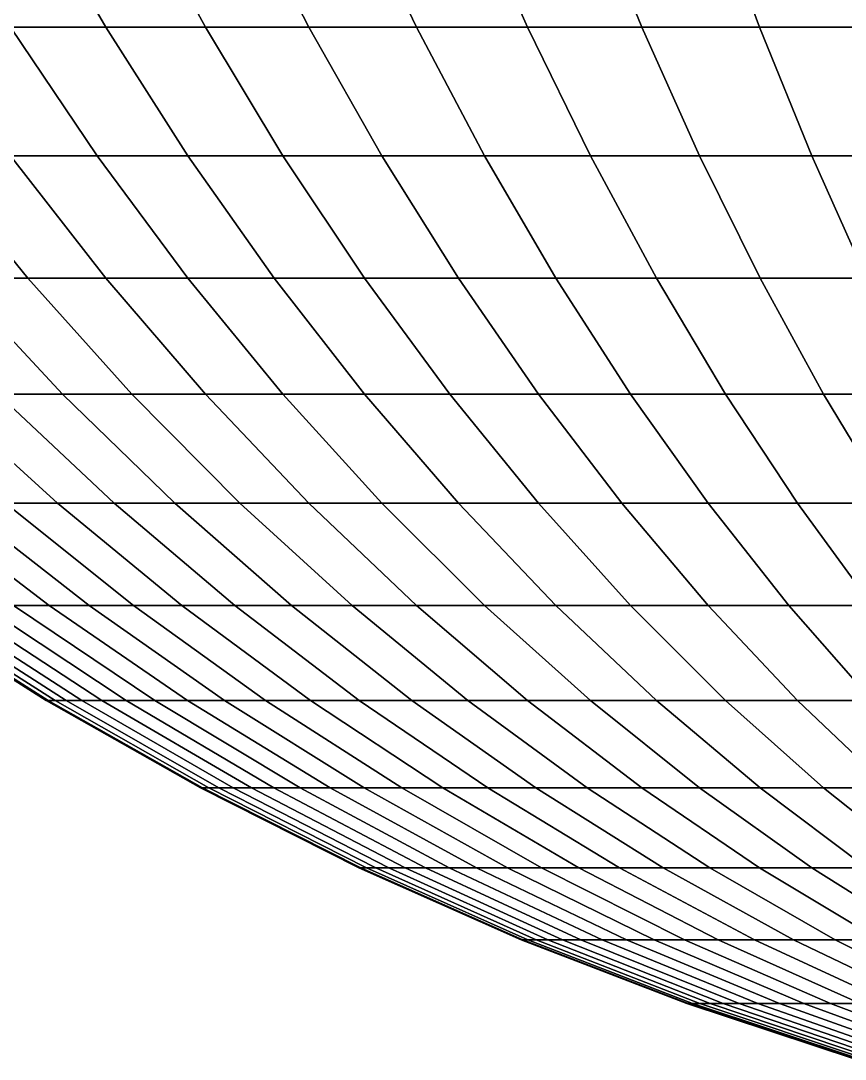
# Model space of a CAD drawing. Extents: x -610 to 610, y -610 to 610.
# Drawn here: x -317.7 to -178.6, y -583.4 to -408.3 of the extents above; entities that cross this region are included whole.
import ezdxf

# ---------------------------------------------------------------- set-up
doc = ezdxf.new("R2010")
doc.units = 0

msp = doc.modelspace()

# ---------------------------------------------------------------- linework, layer by layer
for points in [[(-319.388672, -409.382355, -319.388672), (-333.207947, -386.726135, -333.207947), (-316.456818, -386.726135, -349.156311), (-303.332306, -409.382355, -334.675598)], [(-303.332306, -409.382355, 334.675598), (-316.456818, -386.726135, 349.156311), (-333.207947, -386.726135, 333.207947), (-319.388672, -409.382355, 319.388672)], [(-303.332306, -409.382355, -334.675598), (-316.456818, -386.726135, -349.156311), (-298.943359, -386.726135, -364.263519), (-286.545166, -409.382355, -349.156311)], [(-286.545166, -409.382355, 349.156311), (-298.943359, -386.726135, 364.263519), (-316.456818, -386.726135, 349.156311), (-303.332306, -409.382355, 334.675598)], [(-286.545166, -409.382355, -349.156311), (-298.943359, -386.726135, -364.263519), (-280.709686, -386.726135, -378.493225), (-269.067719, -409.382355, -362.795837)], [(-269.067719, -409.382355, 362.795837), (-280.709686, -386.726135, 378.493225), (-298.943359, -386.726135, 364.263519), (-286.545166, -409.382355, 349.156311)], [(-269.067719, -409.382355, -362.795837), (-280.709686, -386.726135, -378.493225), (-261.799805, -386.726135, -391.811066), (-250.942078, -409.382355, -375.56134)], [(-250.942078, -409.382355, 375.56134), (-261.799805, -386.726135, 391.811066), (-280.709686, -386.726135, 378.493225), (-269.067719, -409.382355, 362.795837)], [(-250.942078, -409.382355, -375.56134), (-261.799805, -386.726135, -391.811066), (-242.259171, -386.726135, -404.185028), (-232.211884, -409.382355, -387.42215)], [(-232.211884, -409.382355, 387.42215), (-242.259171, -386.726135, 404.185028), (-261.799805, -386.726135, 391.811066), (-250.942078, -409.382355, 375.56134)], [(-232.211884, -409.382355, -387.42215), (-242.259171, -386.726135, -404.185028), (-222.134949, -386.726135, -415.585266), (-212.922272, -409.382355, -398.349548)], [(-212.922272, -409.382355, 398.349548), (-222.134949, -386.726135, 415.585266), (-242.259171, -386.726135, 404.185028), (-232.211884, -409.382355, 387.42215)], [(-212.922272, -409.382355, -398.349548), (-222.134949, -386.726135, -415.585266), (-201.475586, -386.726135, -425.984314), (-193.11972, -409.382355, -408.317322)], [(-193.11972, -409.382355, 408.317322), (-201.475586, -386.726135, 425.984314), (-222.134949, -386.726135, 415.585266), (-212.922272, -409.382355, 398.349548)], [(-193.11972, -409.382355, -408.317322), (-201.475586, -386.726135, -425.984314), (-180.330841, -386.726135, -435.357147), (-172.851913, -409.382355, -417.301422)], [(-172.851913, -409.382355, 417.301422), (-180.330841, -386.726135, 435.357147), (-201.475586, -386.726135, 425.984314), (-193.11972, -409.382355, 408.317322)], [(-172.851913, -409.382355, -417.301422), (-180.330841, -386.726135, -435.357147), (-158.751648, -386.726135, -443.681122), (-152.167694, -409.382355, -425.280212)], [(-152.167694, -409.382355, 425.280212), (-158.751648, -386.726135, 443.681122), (-180.330841, -386.726135, 435.357147), (-172.851913, -409.382355, 417.301422)], [(-319.388672, -431.052277, -289.47702), (-334.675598, -409.382355, -303.332306), (-319.388672, -409.382355, -319.388672), (-304.799988, -431.052277, -304.799988)], [(-304.799988, -431.052277, 304.799988), (-319.388672, -409.382355, 319.388672), (-334.675598, -409.382355, 303.332306), (-319.388672, -431.052277, 289.47702)], [(-304.799988, -431.052277, -304.799988), (-319.388672, -409.382355, -319.388672), (-303.332306, -409.382355, -334.675598), (-289.47702, -431.052277, -319.388672)], [(-289.47702, -431.052277, 319.388672), (-303.332306, -409.382355, 334.675598), (-319.388672, -409.382355, 319.388672), (-304.799988, -431.052277, 304.799988)], [(-289.47702, -431.052277, -319.388672), (-303.332306, -409.382355, -334.675598), (-286.545166, -409.382355, -349.156311), (-273.456665, -431.052277, -333.207947)], [(-273.456665, -431.052277, 333.207947), (-286.545166, -409.382355, 349.156311), (-303.332306, -409.382355, 334.675598), (-289.47702, -431.052277, 319.388672)], [(-273.456665, -431.052277, -333.207947), (-286.545166, -409.382355, -349.156311), (-269.067719, -409.382355, -362.795837), (-256.777557, -431.052277, -346.224426)], [(-256.777557, -431.052277, 346.224426), (-269.067719, -409.382355, 362.795837), (-286.545166, -409.382355, 349.156311), (-273.456665, -431.052277, 333.207947)], [(-256.777557, -431.052277, -346.224426), (-269.067719, -409.382355, -362.795837), (-250.942078, -409.382355, -375.56134), (-239.479828, -431.052277, -358.40686)], [(-239.479828, -431.052277, 358.40686), (-250.942078, -409.382355, 375.56134), (-269.067719, -409.382355, 362.795837), (-256.777557, -431.052277, 346.224426)], [(-239.479828, -431.052277, -358.40686), (-250.942078, -409.382355, -375.56134), (-232.211884, -409.382355, -387.42215), (-221.605164, -431.052277, -369.725861)], [(-221.605164, -431.052277, 369.725861), (-232.211884, -409.382355, 387.42215), (-250.942078, -409.382355, 375.56134), (-239.479828, -431.052277, 358.40686)], [(-221.605164, -431.052277, -369.725861), (-232.211884, -409.382355, -387.42215), (-212.922272, -409.382355, -398.349548), (-203.19664, -431.052277, -380.154205)], [(-203.19664, -431.052277, 380.154205), (-212.922272, -409.382355, 398.349548), (-232.211884, -409.382355, 387.42215), (-221.605164, -431.052277, 369.725861)], [(-203.19664, -431.052277, -380.154205), (-212.922272, -409.382355, -398.349548), (-193.11972, -409.382355, -408.317322), (-184.298599, -431.052277, -389.666656)], [(-184.298599, -431.052277, 389.666656), (-193.11972, -409.382355, 408.317322), (-212.922272, -409.382355, 398.349548), (-203.19664, -431.052277, 380.154205)], [(-184.298599, -431.052277, -389.666656), (-193.11972, -409.382355, -408.317322), (-172.851913, -409.382355, -417.301422), (-164.956573, -431.052277, -398.240417)], [(-164.956573, -431.052277, 398.240417), (-172.851913, -409.382355, 417.301422), (-193.11972, -409.382355, 408.317322), (-184.298599, -431.052277, 389.666656)], [(-328.819, -451.683807, -243.868774), (-346.224426, -431.052277, -256.777557), (-333.207947, -431.052277, -273.456665), (-316.456818, -451.683807, -259.709412)], [(-316.456818, -451.683807, 259.709412), (-333.207947, -431.052277, 273.456665), (-346.224426, -431.052277, 256.777557), (-328.819, -451.683807, 243.868774)], [(-316.456818, -451.683807, -259.709412), (-333.207947, -431.052277, -273.456665), (-319.388672, -431.052277, -289.47702), (-303.332306, -451.683807, -274.924377)], [(-303.332306, -451.683807, 274.924377), (-319.388672, -431.052277, 289.47702), (-333.207947, -431.052277, 273.456665), (-316.456818, -451.683807, 259.709412)], [(-303.332306, -451.683807, -274.924377), (-319.388672, -431.052277, -289.47702), (-304.799988, -431.052277, -304.799988), (-289.47702, -451.683807, -289.47702)], [(-289.47702, -451.683807, 289.47702), (-304.799988, -431.052277, 304.799988), (-319.388672, -431.052277, 289.47702), (-303.332306, -451.683807, 274.924377)], [(-289.47702, -451.683807, -289.47702), (-304.799988, -431.052277, -304.799988), (-289.47702, -431.052277, -319.388672), (-274.924377, -451.683807, -303.332306)], [(-274.924377, -451.683807, 303.332306), (-289.47702, -431.052277, 319.388672), (-304.799988, -431.052277, 304.799988), (-289.47702, -451.683807, 289.47702)], [(-274.924377, -451.683807, -303.332306), (-289.47702, -431.052277, -319.388672), (-273.456665, -431.052277, -333.207947), (-259.709412, -451.683807, -316.456818)], [(-259.709412, -451.683807, 316.456818), (-273.456665, -431.052277, 333.207947), (-289.47702, -431.052277, 319.388672), (-274.924377, -451.683807, 303.332306)], [(-259.709412, -451.683807, -316.456818), (-273.456665, -431.052277, -333.207947), (-256.777557, -431.052277, -346.224426), (-243.868774, -451.683807, -328.819)], [(-243.868774, -451.683807, 328.819), (-256.777557, -431.052277, 346.224426), (-273.456665, -431.052277, 333.207947), (-259.709412, -451.683807, 316.456818)], [(-243.868774, -451.683807, -328.819), (-256.777557, -431.052277, -346.224426), (-239.479828, -431.052277, -358.40686), (-227.440643, -451.683807, -340.388947)], [(-227.440643, -451.683807, 340.388947), (-239.479828, -431.052277, 358.40686), (-256.777557, -431.052277, 346.224426), (-243.868774, -451.683807, 328.819)], [(-227.440643, -451.683807, -340.388947), (-239.479828, -431.052277, -358.40686), (-221.605164, -431.052277, -369.725861), (-210.464584, -451.683807, -351.138947)], [(-210.464584, -451.683807, 351.138947), (-221.605164, -431.052277, 369.725861), (-239.479828, -431.052277, 358.40686), (-227.440643, -451.683807, 340.388947)], [(-210.464584, -451.683807, -351.138947), (-221.605164, -431.052277, -369.725861), (-203.19664, -431.052277, -380.154205), (-192.981491, -451.683807, -361.042999)], [(-192.981491, -451.683807, 361.042999), (-203.19664, -431.052277, 380.154205), (-221.605164, -431.052277, 369.725861), (-210.464584, -451.683807, 351.138947)], [(-192.981491, -451.683807, -361.042999), (-203.19664, -431.052277, -380.154205), (-184.298599, -431.052277, -389.666656), (-175.033508, -451.683807, -370.077271)], [(-175.033508, -451.683807, 370.077271), (-184.298599, -431.052277, 389.666656), (-203.19664, -431.052277, 380.154205), (-192.981491, -451.683807, 361.042999)], [(-175.033508, -451.683807, -370.077271), (-184.298599, -431.052277, -389.666656), (-164.956573, -431.052277, -398.240417), (-156.663834, -451.683807, -378.219971)], [(-156.663834, -451.683807, 378.219971), (-164.956573, -431.052277, 398.240417), (-184.298599, -431.052277, 389.666656), (-175.033508, -451.683807, 370.077271)], [(-321.551056, -471.227173, -214.853531), (-340.388947, -451.683807, -227.440643), (-328.819, -451.683807, -243.868774), (-310.621338, -471.227173, -230.372498)], [(-310.621338, -471.227173, 230.372498), (-328.819, -451.683807, 243.868774), (-340.388947, -451.683807, 227.440643), (-321.551056, -471.227173, 214.853531)], [(-310.621338, -471.227173, -230.372498), (-328.819, -451.683807, -243.868774), (-316.456818, -451.683807, -259.709412), (-298.943359, -471.227173, -245.336472)], [(-298.943359, -471.227173, 245.336472), (-316.456818, -451.683807, 259.709412), (-328.819, -451.683807, 243.868774), (-310.621338, -471.227173, 230.372498)], [(-298.943359, -471.227173, -245.336472), (-316.456818, -451.683807, -259.709412), (-303.332306, -451.683807, -274.924377), (-286.545166, -471.227173, -259.709412)], [(-286.545166, -471.227173, 259.709412), (-303.332306, -451.683807, 274.924377), (-316.456818, -451.683807, 259.709412), (-298.943359, -471.227173, 245.336472)], [(-286.545166, -471.227173, -259.709412), (-303.332306, -451.683807, -274.924377), (-289.47702, -451.683807, -289.47702), (-273.456665, -471.227173, -273.456665)], [(-273.456665, -471.227173, 273.456665), (-289.47702, -451.683807, 289.47702), (-303.332306, -451.683807, 274.924377), (-286.545166, -471.227173, 259.709412)], [(-273.456665, -471.227173, -273.456665), (-289.47702, -451.683807, -289.47702), (-274.924377, -451.683807, -303.332306), (-259.709412, -471.227173, -286.545166)], [(-259.709412, -471.227173, 286.545166), (-274.924377, -451.683807, 303.332306), (-289.47702, -451.683807, 289.47702), (-273.456665, -471.227173, 273.456665)], [(-259.709412, -471.227173, -286.545166), (-274.924377, -451.683807, -303.332306), (-259.709412, -451.683807, -316.456818), (-245.336472, -471.227173, -298.943359)], [(-245.336472, -471.227173, 298.943359), (-259.709412, -451.683807, 316.456818), (-274.924377, -451.683807, 303.332306), (-259.709412, -471.227173, 286.545166)], [(-245.336472, -471.227173, -298.943359), (-259.709412, -451.683807, -316.456818), (-243.868774, -451.683807, -328.819), (-230.372498, -471.227173, -310.621338)], [(-230.372498, -471.227173, 310.621338), (-243.868774, -451.683807, 328.819), (-259.709412, -451.683807, 316.456818), (-245.336472, -471.227173, 298.943359)], [(-230.372498, -471.227173, -310.621338), (-243.868774, -451.683807, -328.819), (-227.440643, -451.683807, -340.388947), (-214.853531, -471.227173, -321.551056)], [(-214.853531, -471.227173, 321.551056), (-227.440643, -451.683807, 340.388947), (-243.868774, -451.683807, 328.819), (-230.372498, -471.227173, 310.621338)], [(-214.853531, -471.227173, -321.551056), (-227.440643, -451.683807, -340.388947), (-210.464584, -451.683807, -351.138947), (-198.816971, -471.227173, -331.706055)], [(-198.816971, -471.227173, 331.706085), (-210.464584, -451.683807, 351.138947), (-227.440643, -451.683807, 340.388947), (-214.853531, -471.227173, 321.551056)], [(-198.816971, -471.227173, -331.706055), (-210.464584, -451.683807, -351.138947), (-192.981491, -451.683807, -361.042999), (-182.301453, -471.227173, -341.061981)], [(-182.301453, -471.227173, 341.061981), (-192.981491, -451.683807, 361.042999), (-210.464584, -451.683807, 351.138947), (-198.816971, -471.227173, 331.706085)], [(-182.301453, -471.227173, -341.061981), (-192.981491, -451.683807, -361.042999), (-175.033508, -451.683807, -370.077271), (-165.346741, -471.227173, -349.596283)], [(-165.346741, -471.227173, 349.596283), (-175.033508, -451.683807, 370.077271), (-192.981491, -451.683807, 361.042999), (-182.301453, -471.227173, 341.061981)], [(-320.259369, -489.635315, -171.182205), (-341.061981, -471.227173, -182.301453), (-331.706085, -471.227173, -198.816971), (-311.474121, -489.635315, -186.690399)], [(-311.474121, -489.635315, 186.690399), (-331.706055, -471.227173, 198.816971), (-341.061981, -471.227173, 182.301453), (-320.259369, -489.635315, 171.182205)], [(-311.474121, -489.635315, -186.690399), (-331.706085, -471.227173, -198.816971), (-321.551056, -471.227173, -214.853531), (-301.938446, -489.635315, -201.748825)], [(-301.938446, -489.635315, 201.748825), (-321.551056, -471.227173, 214.853531), (-331.706055, -471.227173, 198.816971), (-311.474121, -489.635315, 186.690399)], [(-301.938446, -489.635315, -201.748825), (-321.551056, -471.227173, -214.853531), (-310.621338, -471.227173, -230.372498), (-291.675415, -489.635315, -216.321228)], [(-291.675415, -489.635315, 216.321228), (-310.621338, -471.227173, 230.372498), (-321.551056, -471.227173, 214.853531), (-301.938446, -489.635315, 201.748825)], [(-291.675415, -489.635315, -216.321228), (-310.621338, -471.227173, -230.372498), (-298.943359, -471.227173, -245.336472), (-280.709686, -489.635315, -230.372498)], [(-280.709686, -489.635315, 230.372498), (-298.943359, -471.227173, 245.336472), (-310.621338, -471.227173, 230.372498), (-291.675415, -489.635315, 216.321228)], [(-280.709686, -489.635315, -230.372498), (-298.943359, -471.227173, -245.336472), (-286.545166, -471.227173, -259.709412), (-269.067719, -489.635315, -243.868774)], [(-269.067719, -489.635315, 243.868774), (-286.545166, -471.227173, 259.709412), (-298.943359, -471.227173, 245.336472), (-280.709686, -489.635315, 230.372498)], [(-269.067719, -489.635315, -243.868774), (-286.545166, -471.227173, -259.709412), (-273.456665, -471.227173, -273.456665), (-256.777557, -489.635315, -256.777557)], [(-256.777557, -489.635315, 256.777557), (-273.456665, -471.227173, 273.456665), (-286.545166, -471.227173, 259.709412), (-269.067719, -489.635315, 243.868774)], [(-256.777557, -489.635315, -256.777557), (-273.456665, -471.227173, -273.456665), (-259.709412, -471.227173, -286.545166), (-243.868774, -489.635315, -269.067719)], [(-243.868774, -489.635315, 269.067719), (-259.709412, -471.227173, 286.545166), (-273.456665, -471.227173, 273.456665), (-256.777557, -489.635315, 256.777557)], [(-243.868774, -489.635315, -269.067719), (-259.709412, -471.227173, -286.545166), (-245.336472, -471.227173, -298.943359), (-230.372498, -489.635315, -280.709686)], [(-230.372498, -489.635315, 280.709686), (-245.336472, -471.227173, 298.943359), (-259.709412, -471.227173, 286.545166), (-243.868774, -489.635315, 269.067719)], [(-230.372498, -489.635315, -280.709686), (-245.336472, -471.227173, -298.943359), (-230.372498, -471.227173, -310.621338), (-216.321228, -489.635315, -291.675415)], [(-216.321228, -489.635315, 291.675415), (-230.372498, -471.227173, 310.621338), (-245.336472, -471.227173, 298.943359), (-230.372498, -489.635315, 280.709686)], [(-216.321228, -489.635315, -291.675415), (-230.372498, -471.227173, -310.621338), (-214.853531, -471.227173, -321.551056), (-201.748825, -489.635315, -301.938446)], [(-201.748825, -489.635315, 301.938446), (-214.853531, -471.227173, 321.551056), (-230.372498, -471.227173, 310.621338), (-216.321228, -489.635315, 291.675415)], [(-201.748825, -489.635315, -301.938446), (-214.853531, -471.227173, -321.551056), (-198.816971, -471.227173, -331.706055), (-186.690399, -489.635315, -311.474121)], [(-186.690399, -489.635315, 311.474121), (-198.816971, -471.227173, 331.706085), (-214.853531, -471.227173, 321.551056), (-201.748825, -489.635315, 301.938446)], [(-186.690399, -489.635315, -311.474121), (-198.816971, -471.227173, -331.706055), (-182.301453, -471.227173, -341.061981), (-171.182205, -489.635315, -320.259369)], [(-171.182205, -489.635315, 320.259369), (-182.301453, -471.227173, 341.061981), (-198.816971, -471.227173, 331.706085), (-186.690399, -489.635315, 311.474121)], [(-171.182205, -489.635315, -320.259369), (-182.301453, -471.227173, -341.061981), (-165.346741, -471.227173, -349.596283), (-155.261642, -489.635315, -328.273132)], [(-155.261642, -489.635315, 328.273132), (-165.346741, -471.227173, 349.596283), (-182.301453, -471.227173, 341.061981), (-171.182205, -489.635315, 320.259369)], [(-318.878021, -506.863861, -114.096382), (-341.910706, -489.635315, -122.337608), (-335.496063, -489.635315, -138.96701), (-312.895477, -506.863861, -129.605545)], [(-312.895477, -506.863861, 129.605545), (-335.496063, -489.635315, 138.96701), (-341.910706, -489.635315, 122.337608), (-318.878021, -506.863861, 114.096382)], [(-312.895477, -506.863861, -129.605545), (-335.496063, -489.635315, -138.96701), (-328.273132, -489.635315, -155.261642), (-306.159149, -506.863861, -144.802475)], [(-306.159149, -506.863861, 144.802475), (-328.273132, -489.635315, 155.261642), (-335.496063, -489.635315, 138.96701), (-312.895477, -506.863861, 129.605545)], [(-306.159149, -506.863861, -144.802475), (-328.273132, -489.635315, -155.261642), (-320.259369, -489.635315, -171.182205), (-298.685211, -506.863861, -159.650574)], [(-298.685211, -506.863861, 159.650574), (-320.259369, -489.635315, 171.182205), (-328.273132, -489.635315, 155.261642), (-306.159149, -506.863861, 144.802475)], [(-298.685211, -506.863861, -159.650574), (-320.259369, -489.635315, -171.182205), (-311.474121, -489.635315, -186.690399), (-290.49176, -506.863861, -174.114059)], [(-290.49176, -506.863861, 174.114059), (-311.474121, -489.635315, 186.690399), (-320.259369, -489.635315, 171.182205), (-298.685211, -506.863861, 159.650574)], [(-290.49176, -506.863861, -174.114059), (-311.474121, -489.635315, -186.690399), (-301.938446, -489.635315, -201.748825), (-281.59848, -506.863861, -188.158081)], [(-281.59848, -506.863861, 188.158081), (-301.938446, -489.635315, 201.748825), (-311.474121, -489.635315, 186.690399), (-290.49176, -506.863861, 174.114059)], [(-281.59848, -506.863861, -188.158081), (-301.938446, -489.635315, -201.748825), (-291.675415, -489.635315, -216.321228), (-272.026794, -506.863861, -201.748825)], [(-272.026794, -506.863861, 201.748825), (-291.675415, -489.635315, 216.321228), (-301.938446, -489.635315, 201.748825), (-281.59848, -506.863861, 188.158081)], [(-272.026794, -506.863861, -201.748825), (-291.675415, -489.635315, -216.321228), (-280.709686, -489.635315, -230.372498), (-261.799805, -506.863861, -214.853531)], [(-261.799805, -506.863861, 214.853531), (-280.709686, -489.635315, 230.372498), (-291.675415, -489.635315, 216.321228), (-272.026794, -506.863861, 201.748825)], [(-261.799805, -506.863861, -214.853531), (-280.709686, -489.635315, -230.372498), (-269.067719, -489.635315, -243.868774), (-250.942078, -506.863861, -227.440643)], [(-250.942078, -506.863861, 227.440643), (-269.067719, -489.635315, 243.868774), (-280.709686, -489.635315, 230.372498), (-261.799805, -506.863861, 214.853531)], [(-250.942078, -506.863861, -227.440643), (-269.067719, -489.635315, -243.868774), (-256.777557, -489.635315, -256.777557), (-239.479828, -506.863861, -239.479828)], [(-239.479828, -506.863861, 239.479828), (-256.777557, -489.635315, 256.777557), (-269.067719, -489.635315, 243.868774), (-250.942078, -506.863861, 227.440643)], [(-239.479828, -506.863861, -239.479828), (-256.777557, -489.635315, -256.777557), (-243.868774, -489.635315, -269.067719), (-227.440643, -506.863861, -250.942078)], [(-227.440643, -506.863861, 250.942078), (-243.868774, -489.635315, 269.067719), (-256.777557, -489.635315, 256.777557), (-239.479828, -506.863861, 239.479828)], [(-227.440643, -506.863861, -250.942078), (-243.868774, -489.635315, -269.067719), (-230.372498, -489.635315, -280.709686), (-214.853531, -506.863861, -261.799805)], [(-214.853531, -506.863861, 261.799805), (-230.372498, -489.635315, 280.709686), (-243.868774, -489.635315, 269.067719), (-227.440643, -506.863861, 250.942078)], [(-214.853531, -506.863861, -261.799805), (-230.372498, -489.635315, -280.709686), (-216.321228, -489.635315, -291.675415), (-201.748825, -506.863861, -272.026794)], [(-201.748825, -506.863861, 272.026794), (-216.321228, -489.635315, 291.675415), (-230.372498, -489.635315, 280.709686), (-214.853531, -506.863861, 261.799805)], [(-201.748825, -506.863861, -272.026794), (-216.321228, -489.635315, -291.675415), (-201.748825, -489.635315, -301.938446), (-188.158081, -506.863861, -281.59848)], [(-188.158081, -506.863861, 281.59848), (-201.748825, -489.635315, 301.938446), (-216.321228, -489.635315, 291.675415), (-201.748825, -506.863861, 272.026794)], [(-188.158081, -506.863861, -281.59848), (-201.748825, -489.635315, -301.938446), (-186.690399, -489.635315, -311.474121), (-174.114059, -506.863861, -290.49176)], [(-174.114059, -506.863861, 290.49176), (-186.690399, -489.635315, 311.474121), (-201.748825, -489.635315, 301.938446), (-188.158081, -506.863861, 281.59848)], [(-174.114059, -506.863861, -290.49176), (-186.690399, -489.635315, -311.474121), (-171.182205, -489.635315, -320.259369), (-159.650574, -506.863861, -298.685211)], [(-159.650574, -506.863861, 298.685211), (-171.182205, -489.635315, 320.259369), (-186.690399, -489.635315, 311.474121), (-174.114059, -506.863861, 290.49176)], [(-313.397034, -522.871338), (-338.675629, -506.863861), (-338.267639, -506.863861, -16.618025), (-313.019531, -522.871338, -15.377664)], [(-313.019531, -522.871338, 15.377664), (-338.267639, -506.863861, 16.618025), (-338.675629, -506.863861), (-313.397034, -522.871338)], [(-313.019531, -522.871338, -15.377664), (-338.267639, -506.863861, -16.618025), (-337.0448, -506.863861, -33.196014), (-311.887939, -522.871338, -30.718281)], [(-311.887939, -522.871338, 30.718281), (-337.0448, -506.863861, 33.196014), (-338.267639, -506.863861, 16.618025), (-313.019531, -522.871338, 15.377664)], [(-311.887939, -522.871338, -30.718281), (-337.0448, -506.863861, -33.196014), (-335.009979, -506.863861, -49.694031), (-310.004974, -522.871338, -45.984894)], [(-310.004974, -522.871338, 45.984894), (-335.009979, -506.863861, 49.694031), (-337.0448, -506.863861, 33.196014), (-311.887939, -522.871338, 30.718281)], [(-310.004974, -522.871338, -45.984894), (-335.009979, -506.863861, -49.694031), (-332.16806, -506.863861, -66.072334), (-307.375214, -522.871338, -61.140728)], [(-307.375214, -522.871338, 61.140728), (-332.16806, -506.863861, 66.072334), (-335.009979, -506.863861, 49.694031), (-310.004974, -522.871338, 45.984894)], [(-307.375214, -522.871338, -61.140728), (-332.16806, -506.863861, -66.072334), (-328.525909, -506.863861, -82.291458), (-304.004913, -522.871338, -76.149269)], [(-304.004913, -522.871338, 76.149269), (-328.525909, -506.863861, 82.291458), (-332.16806, -506.863861, 66.072334), (-307.375214, -522.871338, 61.140728)], [(-304.004913, -522.871338, -76.149269), (-328.525909, -506.863861, -82.291458), (-324.092346, -506.863861, -98.31234), (-299.902252, -522.871338, -90.97435)], [(-299.902252, -522.871338, 90.97435), (-324.092346, -506.863861, 98.31234), (-328.525909, -506.863861, 82.291458), (-304.004913, -522.871338, 76.149269)], [(-299.902252, -522.871338, -90.97435), (-324.092346, -506.863861, -98.31234), (-318.878021, -506.863861, -114.096382), (-295.077118, -522.871338, -105.580284)], [(-295.077118, -522.871338, 105.580284), (-318.878021, -506.863861, 114.096382), (-324.092346, -506.863861, 98.31234), (-299.902252, -522.871338, 90.97435)], [(-295.077118, -522.871338, -105.580284), (-318.878021, -506.863861, -114.096382), (-312.895477, -506.863861, -129.605545), (-289.541107, -522.871338, -119.931854)], [(-289.541107, -522.871338, 119.931854), (-312.895477, -506.863861, 129.605545), (-318.878021, -506.863861, 114.096382), (-295.077118, -522.871338, 105.580284)], [(-289.541107, -522.871338, -119.931854), (-312.895477, -506.863861, -129.605545), (-306.159149, -506.863861, -144.802475), (-283.307556, -522.871338, -133.994507)], [(-283.307556, -522.871338, 133.994507), (-306.159149, -506.863861, 144.802475), (-312.895477, -506.863861, 129.605545), (-289.541107, -522.871338, 119.931854)], [(-283.307556, -522.871338, -133.994507), (-306.159149, -506.863861, -144.802475), (-298.685211, -506.863861, -159.650574), (-276.39151, -522.871338, -147.734344)], [(-276.39151, -522.871338, 147.734344), (-298.685211, -506.863861, 159.650574), (-306.159149, -506.863861, 144.802475), (-283.307556, -522.871338, 133.994507)], [(-276.39151, -522.871338, -147.734344), (-298.685211, -506.863861, -159.650574), (-290.49176, -506.863861, -174.114059), (-268.809601, -522.871338, -161.118271)], [(-268.809601, -522.871338, 161.118271), (-290.49176, -506.863861, 174.114059), (-298.685211, -506.863861, 159.650574), (-276.39151, -522.871338, 147.734344)], [(-268.809601, -522.871338, -161.118271), (-290.49176, -506.863861, -174.114059), (-281.59848, -506.863861, -188.158081), (-260.580109, -522.871338, -174.114059)], [(-260.580109, -522.871338, 174.114059), (-281.59848, -506.863861, 188.158081), (-290.49176, -506.863861, 174.114059), (-268.809601, -522.871338, 161.118271)], [(-260.580109, -522.871338, -174.114059), (-281.59848, -506.863861, -188.158081), (-272.026794, -506.863861, -201.748825), (-251.722855, -522.871338, -186.690399)], [(-251.722855, -522.871338, 186.690399), (-272.026794, -506.863861, 201.748825), (-281.59848, -506.863861, 188.158081), (-260.580109, -522.871338, 174.114059)], [(-251.722855, -522.871338, -186.690399), (-272.026794, -506.863861, -201.748825), (-261.799805, -506.863861, -214.853531), (-242.259171, -522.871338, -198.816971)], [(-242.259171, -522.871338, 198.816971), (-261.799805, -506.863861, 214.853531), (-272.026794, -506.863861, 201.748825), (-251.722855, -522.871338, 186.690399)], [(-242.259171, -522.871338, -198.816971), (-261.799805, -506.863861, -214.853531), (-250.942078, -506.863861, -227.440643), (-232.211884, -522.871338, -210.464584)], [(-232.211884, -522.871338, 210.464584), (-250.942078, -506.863861, 227.440643), (-261.799805, -506.863861, 214.853531), (-242.259171, -522.871338, 198.816971)], [(-232.211884, -522.871338, -210.464584), (-250.942078, -506.863861, -227.440643), (-239.479828, -506.863861, -239.479828), (-221.605164, -522.871338, -221.605164)], [(-221.605164, -522.871338, 221.605164), (-239.479828, -506.863861, 239.479828), (-250.942078, -506.863861, 227.440643), (-232.211884, -522.871338, 210.464584)], [(-221.605164, -522.871338, -221.605164), (-239.479828, -506.863861, -239.479828), (-227.440643, -506.863861, -250.942078), (-210.464584, -522.871338, -232.211884)], [(-210.464584, -522.871338, 232.211884), (-227.440643, -506.863861, 250.942078), (-239.479828, -506.863861, 239.479828), (-221.605164, -522.871338, 221.605164)], [(-210.464584, -522.871338, -232.211884), (-227.440643, -506.863861, -250.942078), (-214.853531, -506.863861, -261.799805), (-198.816971, -522.871338, -242.259171)], [(-198.816971, -522.871338, 242.259171), (-214.853531, -506.863861, 261.799805), (-227.440643, -506.863861, 250.942078), (-210.464584, -522.871338, 232.211884)], [(-198.816971, -522.871338, -242.259171), (-214.853531, -506.863861, -261.799805), (-201.748825, -506.863861, -272.026794), (-186.690399, -522.871338, -251.722855)], [(-186.690399, -522.871338, 251.722855), (-201.748825, -506.863861, 272.026794), (-214.853531, -506.863861, 261.799805), (-198.816971, -522.871338, 242.259171)], [(-186.690399, -522.871338, -251.722855), (-201.748825, -506.863861, -272.026794), (-188.158081, -506.863861, -281.59848), (-174.114059, -522.871338, -260.580109)], [(-174.114059, -522.871338, 260.580109), (-188.158081, -506.863861, 281.59848), (-201.748825, -506.863861, 272.026794), (-186.690399, -522.871338, 251.722855)], [(-174.114059, -522.871338, -260.580109), (-188.158081, -506.863861, -281.59848), (-174.114059, -506.863861, -290.49176), (-161.118271, -522.871338, -268.809601)], [(-161.118271, -522.871338, 268.809601), (-174.114059, -506.863861, 290.49176), (-188.158081, -506.863861, 281.59848), (-174.114059, -522.871338, 260.580109)], [(-287.363464, -537.619202), (-313.397034, -522.871338), (-313.019531, -522.871338, -15.377664), (-287.017303, -537.619202, -14.100256)], [(-287.017303, -537.619202, 14.100256), (-313.019531, -522.871338, 15.377664), (-313.397034, -522.871338), (-287.363464, -537.619202)], [(-287.017303, -537.619202, -14.100256), (-313.019531, -522.871338, -15.377664), (-311.887939, -522.871338, -30.718281), (-285.979706, -537.619202, -28.166542)], [(-285.979706, -537.619202, 28.166542), (-311.887939, -522.871338, 30.718281), (-313.019531, -522.871338, 15.377664), (-287.017303, -537.619202, 14.100256)], [(-285.979706, -537.619202, -28.166542), (-311.887939, -522.871338, -30.718281), (-310.004974, -522.871338, -45.984894), (-284.253174, -537.619202, -42.164978)], [(-284.253174, -537.619202, 42.164978), (-310.004974, -522.871338, 45.984894), (-311.887939, -522.871338, 30.718281), (-285.979706, -537.619202, 28.166542)], [(-284.253174, -537.619202, -42.164978), (-310.004974, -522.871338, -45.984894), (-307.375214, -522.871338, -61.140728), (-281.841858, -537.619202, -56.061825)], [(-281.841858, -537.619202, 56.061825), (-307.375214, -522.871338, 61.140728), (-310.004974, -522.871338, 45.984894), (-284.253174, -537.619202, 42.164978)], [(-281.841858, -537.619202, -56.061825), (-307.375214, -522.871338, -61.140728), (-304.004913, -522.871338, -76.149269), (-278.751526, -537.619202, -69.823624)], [(-278.751526, -537.619202, 69.823624), (-304.004913, -522.871338, 76.149269), (-307.375214, -522.871338, 61.140728), (-281.841858, -537.619202, 56.061825)], [(-278.751526, -537.619202, -69.823624), (-304.004913, -522.871338, -76.149269), (-299.902252, -522.871338, -90.97435), (-274.989685, -537.619202, -83.417213)], [(-274.989685, -537.619202, 83.417213), (-299.902252, -522.871338, 90.97435), (-304.004913, -522.871338, 76.149269), (-278.751526, -537.619202, 69.823624)], [(-274.989685, -537.619202, -83.417213), (-299.902252, -522.871338, -90.97435), (-295.077118, -522.871338, -105.580284), (-270.565338, -537.619202, -96.809837)], [(-270.565338, -537.619202, 96.809837), (-295.077118, -522.871338, 105.580284), (-299.902252, -522.871338, 90.97435), (-274.989685, -537.619202, 83.417213)], [(-270.565338, -537.619202, -96.809837), (-295.077118, -522.871338, -105.580284), (-289.541107, -522.871338, -119.931854), (-265.489197, -537.619202, -109.969231)], [(-265.489197, -537.619202, 109.969231), (-289.541107, -522.871338, 119.931854), (-295.077118, -522.871338, 105.580284), (-270.565338, -537.619202, 96.809837)], [(-265.489197, -537.619202, -109.969231), (-289.541107, -522.871338, -119.931854), (-283.307556, -522.871338, -133.994507), (-259.773468, -537.619202, -122.863701)], [(-259.773468, -537.619202, 122.863701), (-283.307556, -522.871338, 133.994507), (-289.541107, -522.871338, 119.931854), (-265.489197, -537.619202, 109.969231)], [(-259.773468, -537.619202, -122.863701), (-283.307556, -522.871338, -133.994507), (-276.39151, -522.871338, -147.734344), (-253.431931, -537.619202, -135.462189)], [(-253.431931, -537.619202, 135.462189), (-276.39151, -522.871338, 147.734344), (-283.307556, -522.871338, 133.994507), (-259.773468, -537.619202, 122.863701)], [(-253.431931, -537.619202, -135.462189), (-276.39151, -522.871338, -147.734344), (-268.809601, -522.871338, -161.118271), (-246.479843, -537.619202, -147.734344)], [(-246.479843, -537.619202, 147.734344), (-268.809601, -522.871338, 161.118271), (-276.39151, -522.871338, 147.734344), (-253.431931, -537.619202, 135.462189)], [(-246.479843, -537.619202, -147.734344), (-268.809601, -522.871338, -161.118271), (-260.580109, -522.871338, -174.114059), (-238.933975, -537.619202, -159.650574)], [(-238.933975, -537.619202, 159.650574), (-260.580109, -522.871338, 174.114059), (-268.809601, -522.871338, 161.118271), (-246.479843, -537.619202, 147.734344)], [(-238.933975, -537.619202, -159.650574), (-260.580109, -522.871338, -174.114059), (-251.722855, -522.871338, -186.690399), (-230.812485, -537.619202, -171.182205)], [(-230.812485, -537.619202, 171.182205), (-251.722855, -522.871338, 186.690399), (-260.580109, -522.871338, 174.114059), (-238.933975, -537.619202, 159.650574)], [(-230.812485, -537.619202, -171.182205), (-251.722855, -522.871338, -186.690399), (-242.259171, -522.871338, -198.816971), (-222.134949, -537.619202, -182.301453)], [(-222.134949, -537.619202, 182.301453), (-242.259171, -522.871338, 198.816971), (-251.722855, -522.871338, 186.690399), (-230.812485, -537.619202, 171.182205)], [(-222.134949, -537.619202, -182.301453), (-242.259171, -522.871338, -198.816971), (-232.211884, -522.871338, -210.464584), (-212.922272, -537.619202, -192.981491)], [(-212.922272, -537.619202, 192.981491), (-232.211884, -522.871338, 210.464584), (-242.259171, -522.871338, 198.816971), (-222.134949, -537.619202, 182.301453)], [(-212.922272, -537.619202, -192.981491), (-232.211884, -522.871338, -210.464584), (-221.605164, -522.871338, -221.605164), (-203.19664, -537.619202, -203.19664)], [(-203.19664, -537.619202, 203.19664), (-221.605164, -522.871338, 221.605164), (-232.211884, -522.871338, 210.464584), (-212.922272, -537.619202, 192.981491)], [(-203.19664, -537.619202, -203.19664), (-221.605164, -522.871338, -221.605164), (-210.464584, -522.871338, -232.211884), (-192.981491, -537.619202, -212.922272)], [(-192.981491, -537.619202, 212.922272), (-210.464584, -522.871338, 232.211884), (-221.605164, -522.871338, 221.605164), (-203.19664, -537.619202, 203.19664)], [(-192.981491, -537.619202, -212.922272), (-210.464584, -522.871338, -232.211884), (-198.816971, -522.871338, -242.259171), (-182.301453, -537.619202, -222.134949)], [(-182.301453, -537.619202, 222.134949), (-198.816971, -522.871338, 242.259171), (-210.464584, -522.871338, 232.211884), (-192.981491, -537.619202, 212.922272)], [(-182.301453, -537.619202, -222.134949), (-198.816971, -522.871338, -242.259171), (-186.690399, -522.871338, -251.722855), (-171.182205, -537.619202, -230.812485)], [(-171.182205, -537.619202, 230.812485), (-186.690399, -522.871338, 251.722855), (-198.816971, -522.871338, 242.259171), (-182.301453, -537.619202, 222.134949)], [(-171.182205, -537.619202, -230.812485), (-186.690399, -522.871338, -251.722855), (-174.114059, -522.871338, -260.580109), (-159.650574, -537.619202, -238.933975)], [(-159.650574, -537.619202, 238.933975), (-174.114059, -522.871338, 260.580109), (-186.690399, -522.871338, 251.722855), (-171.182205, -537.619202, 230.812485)], [(-260.637573, -551.071899), (-287.363464, -537.619202), (-287.017303, -537.619202, -14.100256), (-260.323639, -551.071899, -12.78888)], [(-260.323639, -551.071899, 12.78888), (-287.017303, -537.619202, 14.100256), (-287.363464, -537.619202), (-260.637573, -551.071899)], [(-260.323639, -551.071899, -12.78888), (-287.017303, -537.619202, -14.100256), (-285.979706, -537.619202, -28.166542), (-259.382538, -551.071899, -25.546951)], [(-259.382538, -551.071899, 25.546951), (-285.979706, -537.619202, 28.166542), (-287.017303, -537.619202, 14.100256), (-260.323639, -551.071899, 12.78888)], [(-259.382538, -551.071899, -25.546951), (-285.979706, -537.619202, -28.166542), (-284.253174, -537.619202, -42.164978), (-257.816589, -551.071899, -38.243477)], [(-257.816589, -551.071899, 38.243477), (-284.253174, -537.619202, 42.164978), (-285.979706, -537.619202, 28.166542), (-259.382538, -551.071899, 25.546951)], [(-257.816589, -551.071899, -38.243477), (-284.253174, -537.619202, -42.164978), (-281.841858, -537.619202, -56.061825), (-255.629517, -551.071899, -50.84787)], [(-255.629517, -551.071899, 50.84787), (-281.841858, -537.619202, 56.061825), (-284.253174, -537.619202, 42.164978), (-257.816589, -551.071899, 38.243477)], [(-255.629517, -551.071899, -50.84787), (-281.841858, -537.619202, -56.061825), (-278.751526, -537.619202, -69.823624), (-252.826614, -551.071899, -63.329769)], [(-252.826614, -551.071899, 63.329769), (-278.751526, -537.619202, 69.823624), (-281.841858, -537.619202, 56.061825), (-255.629517, -551.071899, 50.84787)], [(-252.826614, -551.071899, -63.329769), (-278.751526, -537.619202, -69.823624), (-274.989685, -537.619202, -83.417213), (-249.414612, -551.071899, -75.659096)], [(-249.414612, -551.071899, 75.659096), (-274.989685, -537.619202, 83.417213), (-278.751526, -537.619202, 69.823624), (-252.826614, -551.071899, 63.329769)], [(-249.414612, -551.071899, -75.659096), (-274.989685, -537.619202, -83.417213), (-270.565338, -537.619202, -96.809837), (-245.401779, -551.071899, -87.80616)], [(-245.401779, -551.071899, 87.80616), (-270.565338, -537.619202, 96.809837), (-274.989685, -537.619202, 83.417213), (-249.414612, -551.071899, 75.659096)], [(-245.401779, -551.071899, -87.80616), (-270.565338, -537.619202, -96.809837), (-265.489197, -537.619202, -109.969231), (-240.797729, -551.071899, -99.741684)], [(-240.797729, -551.071899, 99.741684), (-265.489197, -537.619202, 109.969231), (-270.565338, -537.619202, 96.809837), (-245.401779, -551.071899, 87.80616)], [(-240.797729, -551.071899, -99.741684), (-265.489197, -537.619202, -109.969231), (-259.773468, -537.619202, -122.863701), (-235.613586, -551.071899, -111.436928)], [(-235.613586, -551.071899, 111.436928), (-259.773468, -537.619202, 122.863701), (-265.489197, -537.619202, 109.969231), (-240.797729, -551.071899, 99.741684)], [(-235.613586, -551.071899, -111.436928), (-259.773468, -537.619202, -122.863701), (-253.431931, -537.619202, -135.462189), (-229.861816, -551.071899, -122.863701)], [(-229.861816, -551.071899, 122.863701), (-253.431931, -537.619202, 135.462189), (-259.773468, -537.619202, 122.863701), (-235.613586, -551.071899, 111.436928)], [(-229.861816, -551.071899, -122.863701), (-253.431931, -537.619202, -135.462189), (-246.479843, -537.619202, -147.734344), (-223.55632, -551.071899, -133.994507)], [(-223.55632, -551.071899, 133.994507), (-246.479843, -537.619202, 147.734344), (-253.431931, -537.619202, 135.462189), (-229.861816, -551.071899, 122.863701)], [(-223.55632, -551.071899, -133.994507), (-246.479843, -537.619202, -147.734344), (-238.933975, -537.619202, -159.650574), (-216.712219, -551.071899, -144.802475)], [(-216.712219, -551.071899, 144.802475), (-238.933975, -537.619202, 159.650574), (-246.479843, -537.619202, 147.734344), (-223.55632, -551.071899, 133.994507)], [(-216.712219, -551.071899, -144.802475), (-238.933975, -537.619202, -159.650574), (-230.812485, -537.619202, -171.182205), (-209.346069, -551.071899, -155.261642)], [(-209.346069, -551.071899, 155.261642), (-230.812485, -537.619202, 171.182205), (-238.933975, -537.619202, 159.650574), (-216.712219, -551.071899, 144.802475)], [(-209.346069, -551.071899, -155.261642), (-230.812485, -537.619202, -171.182205), (-222.134949, -537.619202, -182.301453), (-201.475586, -551.071899, -165.346741)], [(-201.475586, -551.071899, 165.346741), (-222.134949, -537.619202, 182.301453), (-230.812485, -537.619202, 171.182205), (-209.346069, -551.071899, 155.261642)], [(-201.475586, -551.071899, -165.346741), (-222.134949, -537.619202, -182.301453), (-212.922272, -537.619202, -192.981491), (-193.11972, -551.071899, -175.033508)], [(-193.11972, -551.071899, 175.033508), (-212.922272, -537.619202, 192.981491), (-222.134949, -537.619202, 182.301453), (-201.475586, -551.071899, 165.346741)], [(-193.11972, -551.071899, -175.033508), (-212.922272, -537.619202, -192.981491), (-203.19664, -537.619202, -203.19664), (-184.298599, -551.071899, -184.298599)], [(-184.298599, -551.071899, 184.298599), (-203.19664, -537.619202, 203.19664), (-212.922272, -537.619202, 192.981491), (-193.11972, -551.071899, 175.033508)], [(-184.298599, -551.071899, -184.298599), (-203.19664, -537.619202, -203.19664), (-192.981491, -537.619202, -212.922272), (-175.033508, -551.071899, -193.11972)], [(-175.033508, -551.071899, 193.11972), (-192.981491, -537.619202, 212.922272), (-203.19664, -537.619202, 203.19664), (-184.298599, -551.071899, 184.298599)], [(-175.033508, -551.071899, -193.11972), (-192.981491, -537.619202, -212.922272), (-182.301453, -537.619202, -222.134949), (-165.346741, -551.071899, -201.475586)], [(-165.346741, -551.071899, 201.475586), (-182.301453, -537.619202, 222.134949), (-192.981491, -537.619202, 212.922272), (-175.033508, -551.071899, 193.11972)], [(-165.346741, -551.071899, -201.475586), (-182.301453, -537.619202, -222.134949), (-171.182205, -537.619202, -230.812485), (-155.261642, -551.071899, -209.346069)], [(-155.261642, -551.071899, 209.346069), (-171.182205, -537.619202, 230.812485), (-182.301453, -537.619202, 222.134949), (-165.346741, -551.071899, 201.475586)], [(-233.283813, -563.19696), (-260.637573, -551.071899), (-260.323639, -551.071899, -12.78888), (-233.002823, -563.19696, -11.446694)], [(-233.002823, -563.19696, 11.446694), (-260.323639, -551.071899, 12.78888), (-260.637573, -551.071899), (-233.283813, -563.19696)], [(-233.002823, -563.19696, -11.446694), (-260.323639, -551.071899, -12.78888), (-259.382538, -551.071899, -25.546951), (-232.160507, -563.19696, -22.865812)], [(-232.160507, -563.19696, 22.865812), (-259.382538, -551.071899, 25.546951), (-260.323639, -551.071899, 12.78888), (-233.002823, -563.19696, 11.446694)], [(-232.160507, -563.19696, -22.865812), (-259.382538, -551.071899, -25.546951), (-257.816589, -551.071899, -38.243477), (-230.758881, -563.19696, -34.229847)], [(-230.758881, -563.19696, 34.229847), (-257.816589, -551.071899, 38.243477), (-259.382538, -551.071899, 25.546951), (-232.160507, -563.19696, 22.865812)], [(-230.758881, -563.19696, -34.229847), (-257.816589, -551.071899, -38.243477), (-255.629517, -551.071899, -50.84787), (-228.801331, -563.19696, -45.511417)], [(-228.801331, -563.19696, 45.511417), (-255.629517, -551.071899, 50.84787), (-257.816589, -551.071899, 38.243477), (-230.758881, -563.19696, 34.229847)], [(-228.801331, -563.19696, -45.511417), (-255.629517, -551.071899, -50.84787), (-252.826614, -551.071899, -63.329769), (-226.292603, -563.19696, -56.683346)], [(-226.292603, -563.19696, 56.683346), (-252.826614, -551.071899, 63.329769), (-255.629517, -551.071899, 50.84787), (-228.801331, -563.19696, 45.511417)], [(-226.292603, -563.19696, -56.683346), (-252.826614, -551.071899, -63.329769), (-249.414612, -551.071899, -75.659096), (-223.238693, -563.19696, -67.718719)], [(-223.238693, -563.19696, 67.718719), (-249.414612, -551.071899, 75.659096), (-252.826614, -551.071899, 63.329769), (-226.292603, -563.19696, 56.683346)], [(-223.238693, -563.19696, -67.718719), (-249.414612, -551.071899, -75.659096), (-245.401779, -551.071899, -87.80616), (-219.647003, -563.19696, -78.59095)], [(-219.647003, -563.19696, 78.59095), (-245.401779, -551.071899, 87.80616), (-249.414612, -551.071899, 75.659096), (-223.238693, -563.19696, 67.718719)], [(-219.647003, -563.19696, -78.59095), (-245.401779, -551.071899, -87.80616), (-240.797729, -551.071899, -99.741684), (-215.526138, -563.19696, -89.273857)], [(-215.526138, -563.19696, 89.273857), (-240.797729, -551.071899, 99.741684), (-245.401779, -551.071899, 87.80616), (-219.647003, -563.19696, 78.59095)], [(-215.526138, -563.19696, -89.273857), (-240.797729, -551.071899, -99.741684), (-235.613586, -551.071899, -111.436928), (-210.886078, -563.19696, -99.741684)], [(-210.886078, -563.19696, 99.741684), (-235.613586, -551.071899, 111.436928), (-240.797729, -551.071899, 99.741684), (-215.526138, -563.19696, 89.273857)], [(-210.886078, -563.19696, -99.741684), (-235.613586, -551.071899, -111.436928), (-229.861816, -551.071899, -122.863701), (-205.737976, -563.19696, -109.969231)], [(-205.737976, -563.19696, 109.969231), (-229.861816, -551.071899, 122.863701), (-235.613586, -551.071899, 111.436928), (-210.886078, -563.19696, 99.741684)], [(-205.737976, -563.19696, -109.969231), (-229.861816, -551.071899, -122.863701), (-223.55632, -551.071899, -133.994507), (-200.094193, -563.19696, -119.931854)], [(-200.094193, -563.19696, 119.931854), (-223.55632, -551.071899, 133.994507), (-229.861816, -551.071899, 122.863701), (-205.737976, -563.19696, 109.969231)], [(-200.094193, -563.19696, -119.931854), (-223.55632, -551.071899, -133.994507), (-216.712219, -551.071899, -144.802475), (-193.968414, -563.19696, -129.605545)], [(-193.968414, -563.19696, 129.605545), (-216.712219, -551.071899, 144.802475), (-223.55632, -551.071899, 133.994507), (-200.094193, -563.19696, 119.931854)], [(-193.968414, -563.19696, -129.605545), (-216.712219, -551.071899, -144.802475), (-209.346069, -551.071899, -155.261642), (-187.37532, -563.19696, -138.96701)], [(-187.37532, -563.19696, 138.96701), (-209.346069, -551.071899, 155.261642), (-216.712219, -551.071899, 144.802475), (-193.968414, -563.19696, 129.605545)], [(-187.37532, -563.19696, -138.96701), (-209.346069, -551.071899, -155.261642), (-201.475586, -551.071899, -165.346741), (-180.330841, -563.19696, -147.993698)], [(-180.330841, -563.19696, 147.993698), (-201.475586, -551.071899, 165.346741), (-209.346069, -551.071899, 155.261642), (-187.37532, -563.19696, 138.96701)], [(-180.330841, -563.19696, -147.993698), (-201.475586, -551.071899, -165.346741), (-193.11972, -551.071899, -175.033508), (-172.851913, -563.19696, -156.663834)], [(-172.851913, -563.19696, 156.663834), (-193.11972, -551.071899, 175.033508), (-201.475586, -551.071899, 165.346741), (-180.330841, -563.19696, 147.993698)], [(-172.851913, -563.19696, -156.663834), (-193.11972, -551.071899, -175.033508), (-184.298599, -551.071899, -184.298599), (-164.956573, -563.19696, -164.956573)], [(-164.956573, -563.19696, 164.956573), (-184.298599, -551.071899, 184.298599), (-193.11972, -551.071899, 175.033508), (-172.851913, -563.19696, 156.663834)], [(-164.956573, -563.19696, -164.956573), (-184.298599, -551.071899, -184.298599), (-175.033508, -551.071899, -193.11972), (-156.663834, -563.19696, -172.851913)], [(-156.663834, -563.19696, 172.851913), (-175.033508, -551.071899, 193.11972), (-184.298599, -551.071899, 184.298599), (-164.956573, -563.19696, 164.956573)], [(-205.368057, -573.965271), (-233.283813, -563.19696), (-233.002823, -563.19696, -11.446694), (-205.120667, -573.965271, -10.076933)], [(-205.120667, -573.965271, 10.076933), (-233.002823, -563.19696, 11.446694), (-233.283813, -563.19696), (-205.368057, -573.965271)], [(-205.120667, -573.965271, -10.076933), (-233.002823, -563.19696, -11.446694), (-232.160507, -563.19696, -22.865812), (-204.37915, -573.965271, -20.129589)], [(-204.37915, -573.965271, 20.129589), (-232.160507, -563.19696, 22.865812), (-233.002823, -563.19696, 11.446694), (-205.120667, -573.965271, 10.076933)], [(-204.37915, -573.965271, -20.129589), (-232.160507, -563.19696, -22.865812), (-230.758881, -563.19696, -34.229847), (-203.145248, -573.965271, -30.133753)], [(-203.145248, -573.965271, 30.133753), (-230.758881, -563.19696, 34.229847), (-232.160507, -563.19696, 22.865812), (-204.37915, -573.965271, 20.129589)], [(-203.145248, -573.965271, -30.133753), (-230.758881, -563.19696, -34.229847), (-228.801331, -563.19696, -45.511417), (-201.421967, -573.965271, -40.065319)], [(-201.421967, -573.965271, 40.065319), (-228.801331, -563.19696, 45.511417), (-230.758881, -563.19696, 34.229847), (-203.145248, -573.965271, 30.133753)], [(-201.421967, -573.965271, -40.065319), (-228.801331, -563.19696, -45.511417), (-226.292603, -563.19696, -56.683346), (-199.21344, -573.965271, -49.900364)], [(-199.21344, -573.965271, 49.900364), (-226.292603, -563.19696, 56.683346), (-228.801331, -563.19696, 45.511417), (-201.421967, -573.965271, 40.065319)], [(-199.21344, -573.965271, -49.900364), (-226.292603, -563.19696, -56.683346), (-223.238693, -563.19696, -67.718719), (-196.524979, -573.965271, -59.615196)], [(-196.524979, -573.965271, 59.615196), (-223.238693, -563.19696, 67.718719), (-226.292603, -563.19696, 56.683346), (-199.21344, -573.965271, 49.900364)], [(-196.524979, -573.965271, -59.615196), (-223.238693, -563.19696, -67.718719), (-219.647003, -563.19696, -78.59095), (-193.363068, -573.965271, -69.186417)], [(-193.363068, -573.965271, 69.186417), (-219.647003, -563.19696, 78.59095), (-223.238693, -563.19696, 67.718719), (-196.524979, -573.965271, 59.615196)], [(-193.363068, -573.965271, -69.186417), (-219.647003, -563.19696, -78.59095), (-215.526138, -563.19696, -89.273857), (-189.735352, -573.965271, -78.59095)], [(-189.735352, -573.965271, 78.59095), (-215.526138, -563.19696, 89.273857), (-219.647003, -563.19696, 78.59095), (-193.363068, -573.965271, 69.186417)], [(-189.735352, -573.965271, -78.59095), (-215.526138, -563.19696, -89.273857), (-210.886078, -563.19696, -99.741684), (-185.650513, -573.965271, -87.80616)], [(-185.650513, -573.965271, 87.80616), (-210.886078, -563.19696, 99.741684), (-215.526138, -563.19696, 89.273857), (-189.735352, -573.965271, 78.59095)], [(-185.650513, -573.965271, -87.80616), (-210.886078, -563.19696, -99.741684), (-205.737976, -563.19696, -109.969231), (-181.118454, -573.965271, -96.809837)], [(-181.118454, -573.965271, 96.809837), (-205.737976, -563.19696, 109.969231), (-210.886078, -563.19696, 99.741684), (-185.650513, -573.965271, 87.80616)], [(-181.118454, -573.965271, -96.809837), (-205.737976, -563.19696, -109.969231), (-200.094193, -563.19696, -119.931854), (-176.150055, -573.965271, -105.580284)], [(-176.150055, -573.965271, 105.580284), (-200.094193, -563.19696, 119.931854), (-205.737976, -563.19696, 109.969231), (-181.118454, -573.965271, 96.809837)], [(-176.150055, -573.965271, -105.580284), (-200.094193, -563.19696, -119.931854), (-193.968414, -563.19696, -129.605545), (-170.757294, -573.965271, -114.096382)], [(-170.757294, -573.965271, 114.096382), (-193.968414, -563.19696, 129.605545), (-200.094193, -563.19696, 119.931854), (-176.150055, -573.965271, 105.580284)], [(-170.757294, -573.965271, -114.096382), (-193.968414, -563.19696, -129.605545), (-187.37532, -563.19696, -138.96701), (-164.953171, -573.965271, -122.337608)], [(-164.953171, -573.965271, 122.337608), (-187.37532, -563.19696, 138.96701), (-193.968414, -563.19696, 129.605545), (-170.757294, -573.965271, 114.096382)], [(-164.953171, -573.965271, -122.337608), (-187.37532, -563.19696, -138.96701), (-180.330841, -563.19696, -147.993698), (-158.751648, -573.965271, -130.284119)], [(-158.751648, -573.965271, 130.284119), (-180.330841, -563.19696, 147.993698), (-187.37532, -563.19696, 138.96701), (-164.953171, -573.965271, 122.337608)], [(-158.751648, -573.965271, -130.284119), (-180.330841, -563.19696, -147.993698), (-172.851913, -563.19696, -156.663834), (-152.167694, -573.965271, -137.916748)], [(-152.167694, -573.965271, 137.916748), (-172.851913, -563.19696, 156.663834), (-180.330841, -563.19696, 147.993698), (-158.751648, -573.965271, 130.284119)], [(-176.957535, -583.35083), (-205.368057, -573.965271), (-205.120667, -573.965271, -10.076933), (-176.744385, -583.35083, -8.682895)], [(-176.744385, -583.35083, 8.682895), (-205.120667, -573.965271, 10.076933), (-205.368057, -573.965271), (-176.957535, -583.35083)], [(-176.744385, -583.35083, -8.682895), (-205.120667, -573.965271, -10.076933), (-204.37915, -573.965271, -20.129589), (-176.105438, -583.35083, -17.344872)], [(-176.105438, -583.35083, 17.344872), (-204.37915, -573.965271, 20.129589), (-205.120667, -573.965271, 10.076933), (-176.744385, -583.35083, 8.682895)], [(-176.105438, -583.35083, -17.344872), (-204.37915, -573.965271, -20.129589), (-203.145248, -573.965271, -30.133753), (-175.042236, -583.35083, -25.965065)], [(-175.042236, -583.35083, 25.965065), (-203.145248, -573.965271, 30.133753), (-204.37915, -573.965271, 20.129589), (-176.105438, -583.35083, 17.344872)], [(-175.042236, -583.35083, -25.965065), (-203.145248, -573.965271, -30.133753), (-201.421967, -573.965271, -40.065319), (-173.557358, -583.35083, -34.522705)], [(-173.557358, -583.35083, 34.522705), (-201.421967, -573.965271, 40.065319), (-203.145248, -573.965271, 30.133753), (-175.042236, -583.35083, 25.965065)], [(-173.557358, -583.35083, -34.522705), (-201.421967, -573.965271, -40.065319), (-199.21344, -573.965271, -49.900364), (-171.654343, -583.35083, -42.997177)], [(-171.654343, -583.35083, 42.997177), (-199.21344, -573.965271, 49.900364), (-201.421967, -573.965271, 40.065319), (-173.557358, -583.35083, 34.522705)], [(-171.654343, -583.35083, -42.997177), (-199.21344, -573.965271, -49.900364), (-196.524979, -573.965271, -59.615196), (-169.337814, -583.35083, -51.368061)], [(-169.337814, -583.35083, 51.368061), (-196.524979, -573.965271, 59.615196), (-199.21344, -573.965271, 49.900364), (-171.654343, -583.35083, 42.997177)], [(-169.337814, -583.35083, -51.368061), (-196.524979, -573.965271, -59.615196), (-193.363068, -573.965271, -69.186417), (-166.613327, -583.35083, -59.615196)], [(-166.613327, -583.35083, 59.615196), (-193.363068, -573.965271, 69.186417), (-196.524979, -573.965271, 59.615196), (-169.337814, -583.35083, 51.368061)], [(-166.613327, -583.35083, -59.615196), (-193.363068, -573.965271, -69.186417), (-189.735352, -573.965271, -78.59095), (-163.487442, -583.35083, -67.718719)], [(-163.487442, -583.35083, 67.718719), (-189.735352, -573.965271, 78.59095), (-193.363068, -573.965271, 69.186417), (-166.613327, -583.35083, 59.615196)], [(-163.487442, -583.35083, -67.718719), (-189.735352, -573.965271, -78.59095), (-185.650513, -573.965271, -87.80616), (-159.967728, -583.35083, -75.659096)], [(-159.967728, -583.35083, 75.659096), (-185.650513, -573.965271, 87.80616), (-189.735352, -573.965271, 78.59095), (-163.487442, -583.35083, 67.718719)], [(-159.967728, -583.35083, -75.659096), (-185.650513, -573.965271, -87.80616), (-181.118454, -573.965271, -96.809837), (-156.062622, -583.35083, -83.417213)], [(-156.062622, -583.35083, 83.417213), (-181.118454, -573.965271, 96.809837), (-185.650513, -573.965271, 87.80616), (-159.967728, -583.35083, 75.659096)], [(-156.062622, -583.35083, -83.417213), (-181.118454, -573.965271, -96.809837), (-176.150055, -573.965271, -105.580284), (-151.78154, -583.35083, -90.97435)], [(-151.78154, -583.35083, 90.97435), (-176.150055, -573.965271, 105.580284), (-181.118454, -573.965271, 96.809837), (-156.062622, -583.35083, 83.417213)]]:
    msp.add_3dface(points)

doc.saveas('drawing.dxf')
